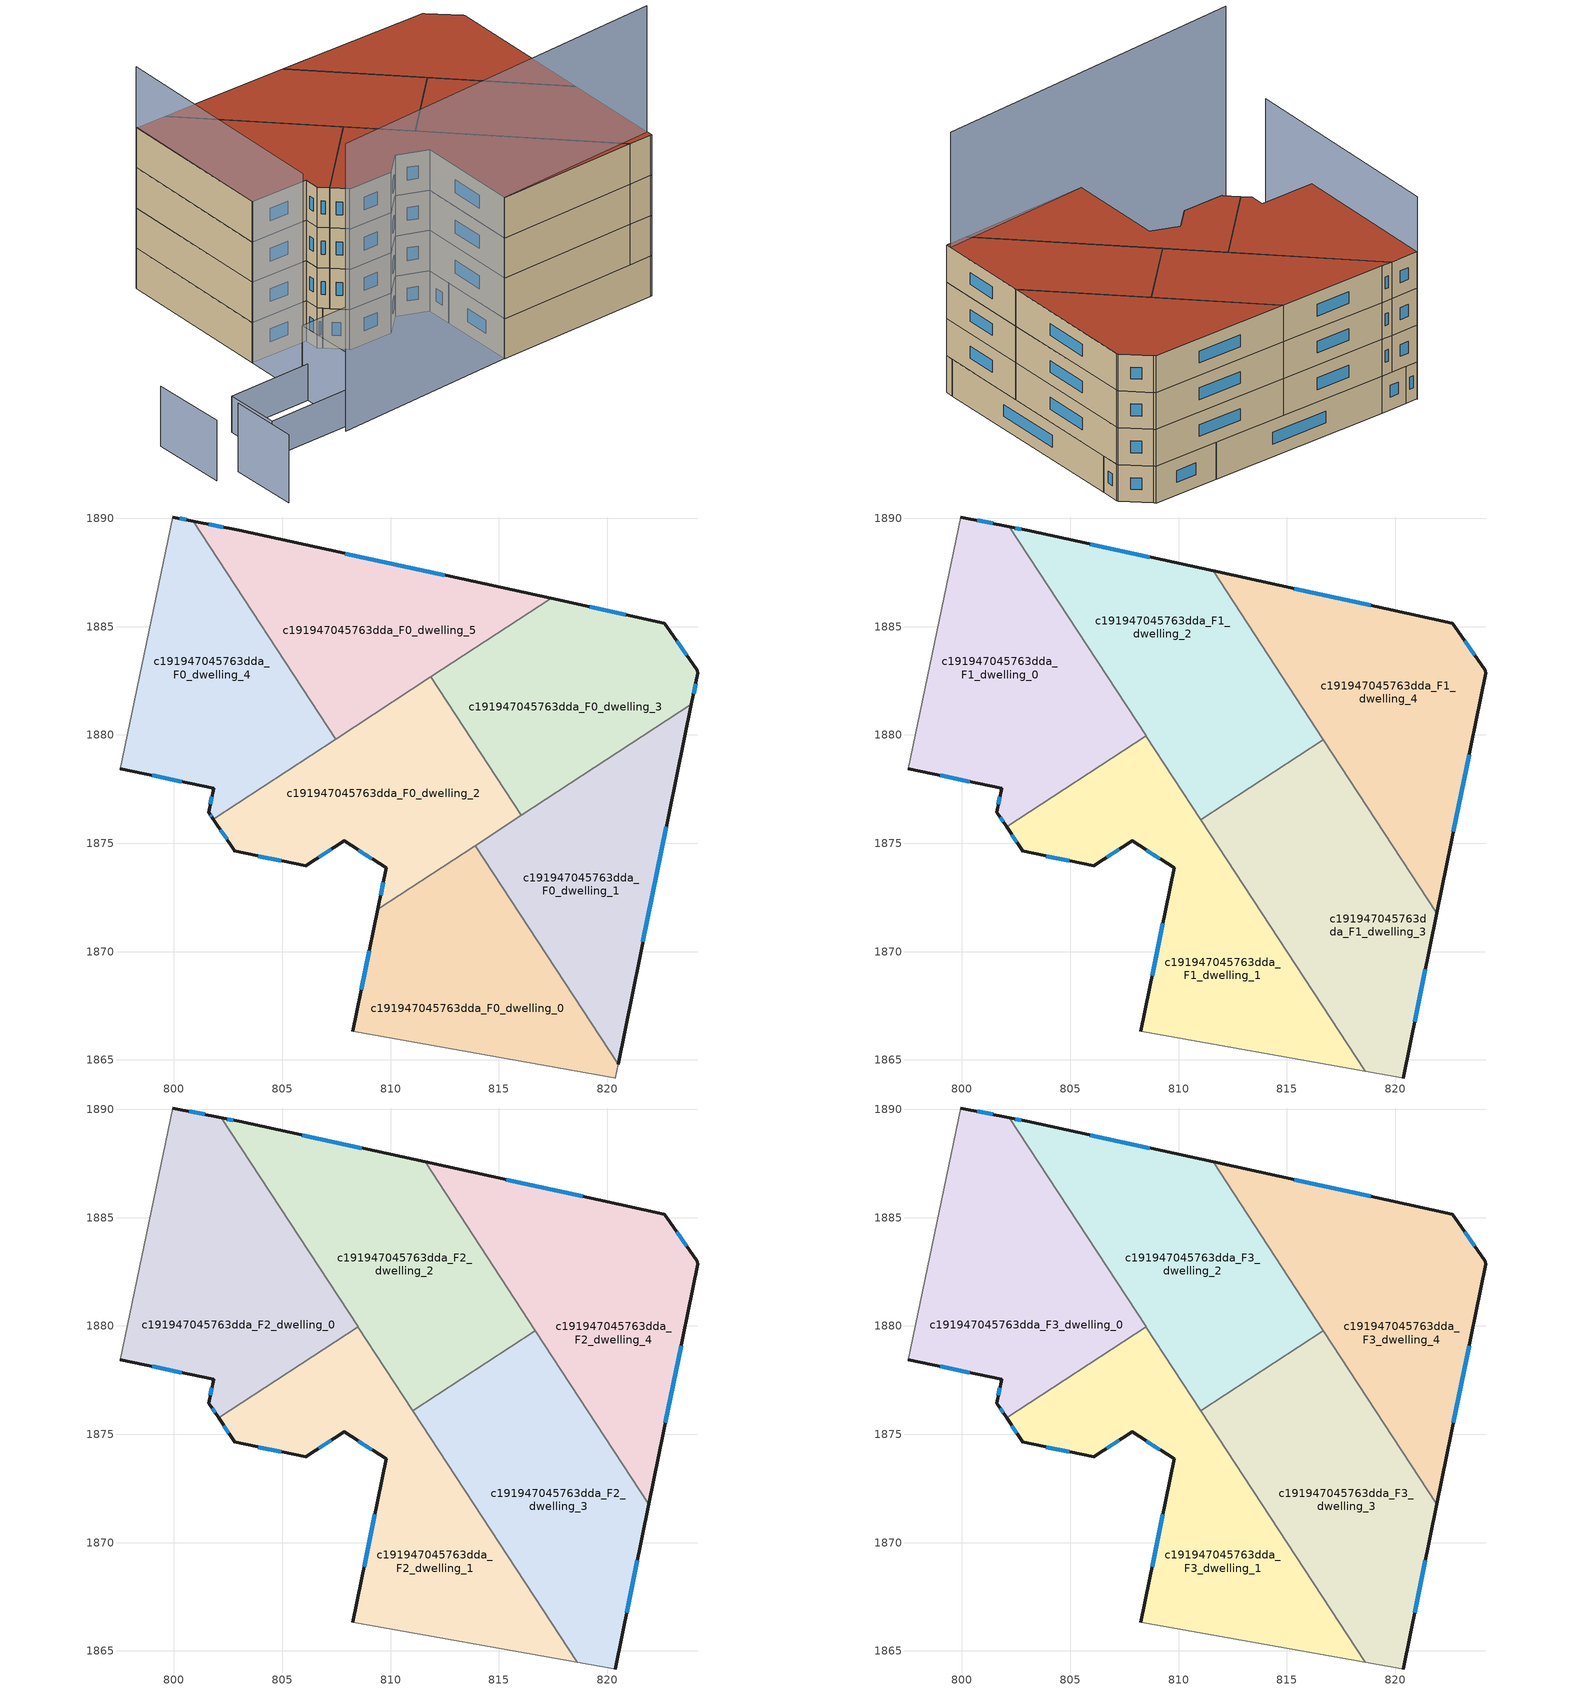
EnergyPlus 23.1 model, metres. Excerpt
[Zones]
c191947045763dda_F0_dwelling_0
 floor ground (EU_floor_Construction): 813.91,1874.89 820.5,1864.81 820.36,1864.17 820.29,1864.17 808.26,1866.33 809.41,1871.95 z0
 wall outside (EU_wall_Construction): 809.41,1871.95 808.26,1866.33 z0:3
 wall to c191947045763dda_F0_dwelling_1 (EU_wall_Construction): 820.5,1864.81 813.91,1874.89 z0:3
 wall adiabatic (EU_wall_Construction): 808.26,1866.33 820.29,1864.17 820.36,1864.17 820.5,1864.81 z0:3
 wall to c191947045763dda_F0_dwelling_2 (EU_wall_Construction): 813.91,1874.89 809.41,1871.95 z0:3
 window (EU_Window_Construction): 809.02,1870.04 808.65,1868.24 z1.02:1.98
c191947045763dda_F0_dwelling_1
 floor ground (EU_floor_Construction): 823.88,1881.41 820.5,1864.81 813.91,1874.89 z0
 wall outside (EU_wall_Construction): 820.5,1864.81 823.88,1881.41 z0:3
 wall to c191947045763dda_F0_dwelling_3 (EU_wall_Construction): 823.88,1881.41 816.04,1876.28 z0:3
 wall to c191947045763dda_F0_dwelling_2 (EU_wall_Construction): 816.04,1876.28 813.91,1874.89 z0:3
 window (EU_Window_Construction): 821.65,1870.46 822.73,1875.76 z1.02:1.98
c191947045763dda_F0_dwelling_2
 floor ground (EU_floor_Construction): 811.86,1882.68 816.04,1876.28 809.41,1871.95 809.8,1873.86 807.86,1875.11 806.08,1873.96 802.76,1874.65 802.79,1874.69 801.82,1876.12 z0
 wall outside (EU_wall_Construction): 801.82,1876.12 802.79,1874.69 802.76,1874.65 806.08,1873.96 807.86,1875.11 809.8,1873.86 809.41,1871.95 z0:3
 wall to c191947045763dda_F0_dwelling_3 (EU_wall_Construction): 816.04,1876.28 811.86,1882.68 z0:3
 wall to c191947045763dda_F0_dwelling_4 (EU_wall_Construction): 807.46,1879.8 801.82,1876.12 z0:3
 wall to c191947045763dda_F0_dwelling_5 (EU_wall_Construction): 811.86,1882.68 807.46,1879.8 z0:3
 window (EU_Window_Construction): 809.66,1873.21 809.54,1872.6 / 808.52,1874.68 809.14,1874.28 / 806.68,1874.35 807.25,1874.72 / 803.89,1874.41 804.95,1874.19 / 802.15,1875.63 802.46,1875.17 z1.02:1.98
c191947045763dda_F0_dwelling_3
 floor ground (EU_floor_Construction): 822.64,1885.16 822.72,1885.04 824.15,1882.98 824.18,1882.85 823.88,1881.41 816.04,1876.28 811.86,1882.68 817.41,1886.3 z0
 wall outside (EU_wall_Construction): 823.88,1881.41 824.18,1882.85 824.15,1882.98 822.72,1885.04 822.64,1885.16 817.41,1886.3 z0:3
 wall to c191947045763dda_F0_dwelling_5 (EU_wall_Construction): 817.41,1886.3 811.86,1882.68 z0:3
 window (EU_Window_Construction): 823.66,1883.68 823.21,1884.34 / 823.98,1881.9 824.08,1882.36 / 820.86,1885.55 819.19,1885.91 z1.02:1.98
c191947045763dda_F0_dwelling_4
 floor ground (EU_floor_Construction): 800.88,1889.87 807.46,1879.8 801.82,1876.12 801.6,1876.43 801.83,1877.53 797.52,1878.45 799.96,1890.06 z0
 wall outside (EU_wall_Construction): 800.88,1889.87 799.96,1890.06 / 797.52,1878.45 801.83,1877.53 801.6,1876.43 801.82,1876.12 z0:3
 wall to c191947045763dda_F0_dwelling_5 (EU_wall_Construction): 807.46,1879.8 800.88,1889.87 z0:3
 wall adiabatic (EU_wall_Construction): 799.96,1890.06 797.52,1878.45 z0:3
 window (EU_Window_Construction): 800.57,1889.94 800.27,1890 / 801.68,1876.32 801.74,1876.22 / 801.76,1877.16 801.68,1876.8 / 798.99,1878.14 800.37,1877.84 z1.02:1.98
c191947045763dda_F0_dwelling_5
 floor ground (EU_floor_Construction): 817.41,1886.3 807.46,1879.8 800.88,1889.87 803.01,1889.44 z0
 wall outside (EU_wall_Construction): 817.41,1886.3 803.01,1889.44 800.88,1889.87 z0:3
 window (EU_Window_Construction): 802.28,1889.59 801.6,1889.73 / 812.51,1887.37 807.91,1888.37 z1.02:1.98
c191947045763dda_F1_dwelling_0
 floor to c191947045763dda_F0_dwelling_4 (EU_floor_Construction): 800.88,1889.87 807.46,1879.8 801.82,1876.12 801.6,1876.43 801.83,1877.53 797.52,1878.45 799.96,1890.06 z3
 floor to c191947045763dda_F0_dwelling_5 (EU_floor_Construction): 802.19,1889.61 808.26,1880.32 807.46,1879.8 800.88,1889.87 z3
 floor to c191947045763dda_F0_dwelling_2 (EU_floor_Construction): 808.26,1880.32 808.5,1879.96 802.06,1875.76 801.82,1876.12 z3
 wall outside (EU_wall_Construction): 797.52,1878.45 801.83,1877.53 801.6,1876.43 802.06,1875.76 / 802.19,1889.61 799.96,1890.06 z3:6
 wall adiabatic (EU_wall_Construction): 799.96,1890.06 797.52,1878.45 z3:6
 wall to c191947045763dda_F1_dwelling_1 (EU_wall_Construction): 802.06,1875.76 808.5,1879.96 z3:6
 wall to c191947045763dda_F1_dwelling_2 (EU_wall_Construction): 808.5,1879.96 802.19,1889.61 z3:6
 window (EU_Window_Construction): 798.99,1878.14 800.37,1877.84 / 801.43,1889.76 800.72,1889.91 / 801.76,1876.2 801.91,1875.99 / 801.76,1877.16 801.68,1876.8 z4.02:4.98
c191947045763dda_F1_dwelling_1
 floor to c191947045763dda_F0_dwelling_0 (EU_floor_Construction): 812.44,1873.93 818.61,1864.48 808.26,1866.33 809.41,1871.95 z3
 floor to c191947045763dda_F0_dwelling_2 (EU_floor_Construction): 808.5,1879.96 812.44,1873.93 809.41,1871.95 809.8,1873.86 807.86,1875.11 806.08,1873.96 802.76,1874.65 802.79,1874.69 802.06,1875.76 z3
 wall outside (EU_wall_Construction): 802.06,1875.76 802.79,1874.69 802.76,1874.65 806.08,1873.96 807.86,1875.11 809.8,1873.86 808.26,1866.33 z3:6
 wall adiabatic (EU_wall_Construction): 808.26,1866.33 818.61,1864.47 z3:6
 wall to c191947045763dda_F1_dwelling_3 (EU_wall_Construction): 818.61,1864.47 811.03,1876.08 z3:6
 wall to c191947045763dda_F1_dwelling_2 (EU_wall_Construction): 811.03,1876.08 808.5,1879.96 z3:6
 window (EU_Window_Construction): 806.68,1874.35 807.25,1874.72 / 803.89,1874.41 804.95,1874.19 / 802.31,1875.39 802.54,1875.05 / 809.27,1871.3 808.78,1868.9 / 808.52,1874.68 809.14,1874.28 z4.02:4.98
c191947045763dda_F1_dwelling_2
 floor to c191947045763dda_F0_dwelling_5 (EU_floor_Construction): 811.59,1887.57 813.91,1884.02 808.26,1880.32 802.19,1889.61 803.01,1889.44 z3
 floor to c191947045763dda_F0_dwelling_3 (EU_floor_Construction): 813.91,1884.02 816.68,1879.78 814.63,1878.44 811.86,1882.68 z3
 floor to c191947045763dda_F0_dwelling_2 (EU_floor_Construction): 811.86,1882.68 814.63,1878.44 811.03,1876.08 808.26,1880.32 z3
 wall outside (EU_wall_Construction): 811.59,1887.57 803.01,1889.44 802.19,1889.61 z3:6
 wall to c191947045763dda_F1_dwelling_3 (EU_wall_Construction): 811.03,1876.08 816.68,1879.78 z3:6
 wall to c191947045763dda_F1_dwelling_4 (EU_wall_Construction): 816.68,1879.78 811.59,1887.57 z3:6
 window (EU_Window_Construction): 808.67,1888.21 805.93,1888.81 / 802.73,1889.5 802.47,1889.55 z4.02:4.98
c191947045763dda_F1_dwelling_3
 floor to c191947045763dda_F0_dwelling_1 (EU_floor_Construction): 818.09,1877.62 821.92,1871.77 820.5,1864.81 813.91,1874.89 z3
 floor to c191947045763dda_F0_dwelling_0 (EU_floor_Construction): 813.91,1874.89 820.5,1864.81 820.36,1864.17 820.29,1864.17 818.61,1864.48 812.44,1873.93 z3
 floor to c191947045763dda_F0_dwelling_2 (EU_floor_Construction): 814.63,1878.44 816.04,1876.28 812.44,1873.93 811.03,1876.08 z3
 floor to c191947045763dda_F0_dwelling_3 (EU_floor_Construction): 816.68,1879.78 818.09,1877.62 816.04,1876.28 814.63,1878.44 z3
 wall outside (EU_wall_Construction): 820.36,1864.17 821.92,1871.77 z3:6
 wall adiabatic (EU_wall_Construction): 818.61,1864.47 820.29,1864.17 820.36,1864.17 z3:6
 wall to c191947045763dda_F1_dwelling_4 (EU_wall_Construction): 821.92,1871.77 816.68,1879.78 z3:6
 window (EU_Window_Construction): 820.89,1866.75 821.39,1869.18 z4.02:4.98
c191947045763dda_F1_dwelling_4
 floor to c191947045763dda_F0_dwelling_3 (EU_floor_Construction): 822.64,1885.16 822.72,1885.04 824.15,1882.98 824.18,1882.85 823.88,1881.41 818.09,1877.62 813.91,1884.02 817.41,1886.3 z3
 floor to c191947045763dda_F0_dwelling_1 (EU_floor_Construction): 823.88,1881.41 821.92,1871.77 818.09,1877.62 z3
 floor to c191947045763dda_F0_dwelling_5 (EU_floor_Construction): 817.41,1886.3 813.91,1884.02 811.59,1887.57 z3
 wall outside (EU_wall_Construction): 821.92,1871.77 824.18,1882.85 824.15,1882.98 822.72,1885.04 822.64,1885.16 811.59,1887.57 z3:6
 window (EU_Window_Construction): 822.69,1875.54 823.41,1879.08 / 818.88,1885.98 815.35,1886.75 / 823.66,1883.68 823.21,1884.34 z4.02:4.98
c191947045763dda_F2_dwelling_0
 floor to c191947045763dda_F1_dwelling_0 (EU_floor_Construction): 802.19,1889.61 808.5,1879.96 802.06,1875.76 801.6,1876.43 801.83,1877.53 797.52,1878.45 799.96,1890.06 z6
 wall outside (EU_wall_Construction): 797.52,1878.45 801.83,1877.53 801.6,1876.43 802.06,1875.76 / 802.19,1889.61 799.96,1890.06 z6:9
 wall adiabatic (EU_wall_Construction): 799.96,1890.06 797.52,1878.45 z6:9
 wall to c191947045763dda_F2_dwelling_1 (EU_wall_Construction): 802.06,1875.76 808.5,1879.96 z6:9
 wall to c191947045763dda_F2_dwelling_2 (EU_wall_Construction): 808.5,1879.96 802.19,1889.61 z6:9
 window (EU_Window_Construction): 798.99,1878.14 800.37,1877.84 / 801.43,1889.76 800.72,1889.91 / 801.76,1876.2 801.91,1875.99 / 801.76,1877.16 801.68,1876.8 z7.02:7.98
c191947045763dda_F2_dwelling_1
 floor to c191947045763dda_F1_dwelling_1 (EU_floor_Construction): 808.5,1879.96 818.61,1864.47 808.26,1866.33 809.8,1873.86 807.86,1875.11 806.08,1873.96 802.76,1874.65 802.79,1874.69 802.06,1875.76 z6
 wall outside (EU_wall_Construction): 802.06,1875.76 802.79,1874.69 802.76,1874.65 806.08,1873.96 807.86,1875.11 809.8,1873.86 808.26,1866.33 z6:9
 wall adiabatic (EU_wall_Construction): 808.26,1866.33 818.61,1864.47 z6:9
 wall to c191947045763dda_F2_dwelling_3 (EU_wall_Construction): 818.61,1864.47 811.03,1876.08 z6:9
 wall to c191947045763dda_F2_dwelling_2 (EU_wall_Construction): 811.03,1876.08 808.5,1879.96 z6:9
 window (EU_Window_Construction): 806.68,1874.35 807.25,1874.72 / 803.89,1874.41 804.95,1874.19 / 802.31,1875.39 802.54,1875.05 / 809.27,1871.3 808.78,1868.9 / 808.52,1874.68 809.14,1874.28 z7.02:7.98
c191947045763dda_F2_dwelling_2
 floor to c191947045763dda_F1_dwelling_2 (EU_floor_Construction): 811.59,1887.57 816.68,1879.78 811.03,1876.08 802.19,1889.61 803.01,1889.44 z6
 wall outside (EU_wall_Construction): 811.59,1887.57 803.01,1889.44 802.19,1889.61 z6:9
 wall to c191947045763dda_F2_dwelling_3 (EU_wall_Construction): 811.03,1876.08 816.68,1879.78 z6:9
 wall to c191947045763dda_F2_dwelling_4 (EU_wall_Construction): 816.68,1879.78 811.59,1887.57 z6:9
 window (EU_Window_Construction): 808.67,1888.21 805.93,1888.81 / 802.73,1889.5 802.47,1889.55 z7.02:7.98
c191947045763dda_F2_dwelling_3
 floor to c191947045763dda_F1_dwelling_3 (EU_floor_Construction): 816.68,1879.78 821.92,1871.77 820.36,1864.17 820.29,1864.17 818.61,1864.47 811.03,1876.08 z6
 wall outside (EU_wall_Construction): 820.36,1864.17 821.92,1871.77 z6:9
 wall adiabatic (EU_wall_Construction): 818.61,1864.47 820.29,1864.17 820.36,1864.17 z6:9
 wall to c191947045763dda_F2_dwelling_4 (EU_wall_Construction): 821.92,1871.77 816.68,1879.78 z6:9
 window (EU_Window_Construction): 820.89,1866.75 821.39,1869.18 z7.02:7.98
c191947045763dda_F2_dwelling_4
 floor to c191947045763dda_F1_dwelling_4 (EU_floor_Construction): 822.64,1885.16 822.72,1885.04 824.15,1882.98 824.18,1882.85 821.92,1871.77 811.59,1887.57 z6
 wall outside (EU_wall_Construction): 821.92,1871.77 824.18,1882.85 824.15,1882.98 822.72,1885.04 822.64,1885.16 811.59,1887.57 z6:9
 window (EU_Window_Construction): 822.69,1875.54 823.41,1879.08 / 818.88,1885.98 815.35,1886.75 / 823.66,1883.68 823.21,1884.34 z7.02:7.98
c191947045763dda_F3_dwelling_0
 floor to c191947045763dda_F2_dwelling_0 (EU_floor_Construction): 802.19,1889.61 808.5,1879.96 802.06,1875.76 801.6,1876.43 801.83,1877.53 797.52,1878.45 799.96,1890.06 z9
 wall outside (EU_wall_Construction): 797.52,1878.45 801.83,1877.53 801.6,1876.43 802.06,1875.76 / 802.19,1889.61 799.96,1890.06 z9:12
 wall adiabatic (EU_wall_Construction): 799.96,1890.06 797.52,1878.45 z9:12
 wall to c191947045763dda_F3_dwelling_1 (EU_wall_Construction): 802.06,1875.76 808.5,1879.96 z9:12
 wall to c191947045763dda_F3_dwelling_2 (EU_wall_Construction): 808.5,1879.96 802.19,1889.61 z9:12
 window (EU_Window_Construction): 798.99,1878.14 800.37,1877.84 / 801.43,1889.76 800.72,1889.91 / 801.76,1876.2 801.91,1875.99 / 801.76,1877.16 801.68,1876.8 z10.02:10.98
 roof outside (EU_roof_Construction): 808.5,1879.96 802.19,1889.61 799.96,1890.06 797.52,1878.45 801.83,1877.53 801.6,1876.43 802.06,1875.76 z12
c191947045763dda_F3_dwelling_1
 floor to c191947045763dda_F2_dwelling_1 (EU_floor_Construction): 808.5,1879.96 818.61,1864.47 808.26,1866.33 809.8,1873.86 807.86,1875.11 806.08,1873.96 802.76,1874.65 802.79,1874.69 802.06,1875.76 z9
 wall outside (EU_wall_Construction): 802.06,1875.76 802.79,1874.69 802.76,1874.65 806.08,1873.96 807.86,1875.11 809.8,1873.86 808.26,1866.33 z9:12
 wall adiabatic (EU_wall_Construction): 808.26,1866.33 818.61,1864.47 z9:12
 wall to c191947045763dda_F3_dwelling_3 (EU_wall_Construction): 818.61,1864.47 811.03,1876.08 z9:12
 wall to c191947045763dda_F3_dwelling_2 (EU_wall_Construction): 811.03,1876.08 808.5,1879.96 z9:12
 window (EU_Window_Construction): 806.68,1874.35 807.25,1874.72 / 803.89,1874.41 804.95,1874.19 / 802.31,1875.39 802.54,1875.05 / 809.27,1871.3 808.78,1868.9 / 808.52,1874.68 809.14,1874.28 z10.02:10.98
 roof outside (EU_roof_Construction): 818.61,1864.47 808.5,1879.96 802.06,1875.76 802.79,1874.69 802.76,1874.65 806.08,1873.96 807.86,1875.11 809.8,1873.86 808.26,1866.33 z12
c191947045763dda_F3_dwelling_2
 floor to c191947045763dda_F2_dwelling_2 (EU_floor_Construction): 811.59,1887.57 816.68,1879.78 811.03,1876.08 802.19,1889.61 803.01,1889.44 z9
 wall outside (EU_wall_Construction): 811.59,1887.57 803.01,1889.44 802.19,1889.61 z9:12
 wall to c191947045763dda_F3_dwelling_3 (EU_wall_Construction): 811.03,1876.08 816.68,1879.78 z9:12
 wall to c191947045763dda_F3_dwelling_4 (EU_wall_Construction): 816.68,1879.78 811.59,1887.57 z9:12
 window (EU_Window_Construction): 808.67,1888.21 805.93,1888.81 / 802.73,1889.5 802.47,1889.55 z10.02:10.98
 roof outside (EU_roof_Construction): 816.68,1879.78 811.59,1887.57 803.01,1889.44 802.19,1889.61 811.03,1876.08 z12
c191947045763dda_F3_dwelling_3
 floor to c191947045763dda_F2_dwelling_3 (EU_floor_Construction): 816.68,1879.78 821.92,1871.77 820.36,1864.17 820.29,1864.17 818.61,1864.47 811.03,1876.08 z9
 wall outside (EU_wall_Construction): 820.36,1864.17 821.92,1871.77 z9:12
 wall adiabatic (EU_wall_Construction): 818.61,1864.47 820.29,1864.17 820.36,1864.17 z9:12
 wall to c191947045763dda_F3_dwelling_4 (EU_wall_Construction): 821.92,1871.77 816.68,1879.78 z9:12
 window (EU_Window_Construction): 820.89,1866.75 821.39,1869.18 z10.02:10.98
 roof outside (EU_roof_Construction): 820.36,1864.17 821.92,1871.77 816.68,1879.78 811.03,1876.08 818.61,1864.47 820.29,1864.17 z12
c191947045763dda_F3_dwelling_4
 floor to c191947045763dda_F2_dwelling_4 (EU_floor_Construction): 822.64,1885.16 822.72,1885.04 824.15,1882.98 824.18,1882.85 821.92,1871.77 811.59,1887.57 z9
 wall outside (EU_wall_Construction): 821.92,1871.77 824.18,1882.85 824.15,1882.98 822.72,1885.04 822.64,1885.16 811.59,1887.57 z9:12
 window (EU_Window_Construction): 822.69,1875.54 823.41,1879.08 / 818.88,1885.98 815.35,1886.75 / 823.66,1883.68 823.21,1884.34 z10.02:10.98
 roof outside (EU_roof_Construction): 821.92,1871.77 824.18,1882.85 824.15,1882.98 822.72,1885.04 822.64,1885.16 811.59,1887.57 z12
shading: 794.78,1868.34 820.41,1864.59 z0:21.4; 786.45,1870.39 785.52,1865.39 z0:5.1; 804.3,1867.06 795.47,1868.71 / 795.47,1868.71 796.32,1873.26 / 796.32,1873.26 805.15,1871.61 / 805.15,1871.61 804.3,1867.06 z0:5.3; 790,1873.86 796.31,1872.69 / 796.31,1872.69 795.56,1868.69 / 795.56,1868.69 789.25,1869.86 / 789.25,1869.86 790,1873.86 z0:2.7; 785.74,1876.22 784.71,1870.71 z0:4.5; 799.97,1890.12 796.45,1873.35 z0:16.5
[Building]
EU S2 Campaign: North Axis=0; Terrain=City; Solar Distribution=FullExterior
[Site:Location]
Vienna: Latitude=48; Longitude=16.5; Time Zone=1; Elevation=183
[SizingPeriod:WeatherFileDays]
AnnualSizingPeriod: Begin Month=1; Begin Day of Month=1; End Month=12; End Day of Month=31; Day of Week for Start Day=Monday; Use Weather File Daylight Saving Period=No; Use Weather File Rain and Snow Indicators=No
[MATERIAL]
EU_InternalMass_Material: Roughness=MediumRough; Thickness=0.1; Conductivity=1; Density=1800; Specific Heat=900; Thermal Absorptance=0.9; Solar Absorptance=0.7; Visible Absorptance=0.7
[MATERIAL:NOMASS] Roughness=MediumRough; Thermal Absorptance=0.9; Solar Absorptance=0.7; Visible Absorptance=0.7
Name | Thermal Resistance
EU_wall_NoMass | 0.942466
EU_roof_NoMass | 0.551687
EU_floor_NoMass | 0.66527
[WINDOWMATERIAL:SIMPLEGLAZINGSYSTEM]
EU_Window_SimpleGlazing: UFactor=2.03367; Solar Heat Gain Coefficient=0.65; Visible Transmittance=0.65
[CONSTRUCTION]
EU_wall_Construction: EU_wall_NoMass
EU_roof_Construction: EU_roof_NoMass
EU_floor_Construction: EU_floor_NoMass
EU_Window_Construction: EU_Window_SimpleGlazing
EU_InternalMass_Construction: EU_InternalMass_Material
[ZONE] Type=1; Multiplier=1; Ceiling Height=autocalculate; Floor Area=autocalculate; Part of Total Floor Area=Yes
Name | Volume
c191947045763dda_F0_dwelling_0 | 215.094
c191947045763dda_F1_dwelling_0; c191947045763dda_F2_dwelling_0; c191947045763dda_F3_dwelling_0 | 258.147
c191947045763dda_F0_dwelling_1 | 215.115
c191947045763dda_F1_dwelling_1; c191947045763dda_F2_dwelling_1; c191947045763dda_F3_dwelling_1 | 258.146
c191947045763dda_F0_dwelling_2 | 215.123
c191947045763dda_F1_dwelling_2; c191947045763dda_F2_dwelling_2; c191947045763dda_F3_dwelling_2 | 258.123
c191947045763dda_F0_dwelling_3 | 215.124
c191947045763dda_F1_dwelling_3; c191947045763dda_F2_dwelling_3; c191947045763dda_F3_dwelling_3 | 258.145
c191947045763dda_F0_dwelling_4 | 215.104
c191947045763dda_F1_dwelling_4; c191947045763dda_F2_dwelling_4; c191947045763dda_F3_dwelling_4 | 258.138
c191947045763dda_F0_dwelling_5 | 215.107
[INTERNALMASS] Construction=EU_InternalMass_Construction
Name | Zone or ZoneList | Surface Area
c191947045763dda_F0_dwelling_0_EU_InternalMass | c191947045763dda_F0_dwelling_0 | 71.6981
c191947045763dda_F0_dwelling_1_EU_InternalMass | c191947045763dda_F0_dwelling_1 | 71.7045
c191947045763dda_F0_dwelling_2_EU_InternalMass | c191947045763dda_F0_dwelling_2 | 71.7074
c191947045763dda_F0_dwelling_3_EU_InternalMass | c191947045763dda_F0_dwelling_3 | 71.7081
c191947045763dda_F0_dwelling_4_EU_InternalMass | c191947045763dda_F0_dwelling_4 | 71.7011
c191947045763dda_F0_dwelling_5_EU_InternalMass | c191947045763dda_F0_dwelling_5 | 71.7021
c191947045763dda_F1_dwelling_0_EU_InternalMass | c191947045763dda_F1_dwelling_0 | 86.046
c191947045763dda_F1_dwelling_1_EU_InternalMass | c191947045763dda_F1_dwelling_1 | 86.047
c191947045763dda_F1_dwelling_2_EU_InternalMass | c191947045763dda_F1_dwelling_2 | 86.0419
c191947045763dda_F1_dwelling_3_EU_InternalMass | c191947045763dda_F1_dwelling_3 | 86.0464
c191947045763dda_F1_dwelling_4_EU_InternalMass | c191947045763dda_F1_dwelling_4 | 86.0463
c191947045763dda_F2_dwelling_0_EU_InternalMass | c191947045763dda_F2_dwelling_0 | 86.046
c191947045763dda_F2_dwelling_1_EU_InternalMass | c191947045763dda_F2_dwelling_1 | 86.047
c191947045763dda_F2_dwelling_2_EU_InternalMass | c191947045763dda_F2_dwelling_2 | 86.0419
c191947045763dda_F2_dwelling_3_EU_InternalMass | c191947045763dda_F2_dwelling_3 | 86.0464
c191947045763dda_F2_dwelling_4_EU_InternalMass | c191947045763dda_F2_dwelling_4 | 86.0463
c191947045763dda_F3_dwelling_0_EU_InternalMass | c191947045763dda_F3_dwelling_0 | 86.046
c191947045763dda_F3_dwelling_1_EU_InternalMass | c191947045763dda_F3_dwelling_1 | 86.047
c191947045763dda_F3_dwelling_2_EU_InternalMass | c191947045763dda_F3_dwelling_2 | 86.0419
c191947045763dda_F3_dwelling_3_EU_InternalMass | c191947045763dda_F3_dwelling_3 | 86.0464
c191947045763dda_F3_dwelling_4_EU_InternalMass | c191947045763dda_F3_dwelling_4 | 86.0463
[OTHEREQUIPMENT] Fuel Type=Electricity; Design Level Calculation Method=Watts/Area; Power per Zone Floor Area=1; Fraction Latent=0; Fraction Radiant=0; Fraction Lost=0; Carbon Dioxide Generation Rate=0; EndUse Subcategory=EU_Step8_InternalGains
Name | Zone or ZoneList or Space or SpaceList | Schedule
EU_Step8_InternalGain_c191947045763dda_F0_dwelling_0_f000 | c191947045763dda_F0_dwelling_0 | EU_Step8_GainSchedule_c191947045763dda_F0_dwelling_0_f000
EU_Step8_InternalGain_c191947045763dda_F0_dwelling_1_f000 | c191947045763dda_F0_dwelling_1 | EU_Step8_GainSchedule_c191947045763dda_F0_dwelling_1_f000
EU_Step8_InternalGain_c191947045763dda_F0_dwelling_2_f000 | c191947045763dda_F0_dwelling_2 | EU_Step8_GainSchedule_c191947045763dda_F0_dwelling_2_f000
EU_Step8_InternalGain_c191947045763dda_F0_dwelling_3_f000 | c191947045763dda_F0_dwelling_3 | EU_Step8_GainSchedule_c191947045763dda_F0_dwelling_3_f000
EU_Step8_InternalGain_c191947045763dda_F0_dwelling_4_f000 | c191947045763dda_F0_dwelling_4 | EU_Step8_GainSchedule_c191947045763dda_F0_dwelling_4_f000
EU_Step8_InternalGain_c191947045763dda_F0_dwelling_5_f000 | c191947045763dda_F0_dwelling_5 | EU_Step8_GainSchedule_c191947045763dda_F0_dwelling_5_f000
EU_Step8_InternalGain_c191947045763dda_F1_dwelling_0_f000 | c191947045763dda_F1_dwelling_0 | EU_Step8_GainSchedule_c191947045763dda_F1_dwelling_0_f000
EU_Step8_InternalGain_c191947045763dda_F1_dwelling_1_f000 | c191947045763dda_F1_dwelling_1 | EU_Step8_GainSchedule_c191947045763dda_F1_dwelling_1_f000
EU_Step8_InternalGain_c191947045763dda_F1_dwelling_2_f000 | c191947045763dda_F1_dwelling_2 | EU_Step8_GainSchedule_c191947045763dda_F1_dwelling_2_f000
EU_Step8_InternalGain_c191947045763dda_F1_dwelling_3_f000 | c191947045763dda_F1_dwelling_3 | EU_Step8_GainSchedule_c191947045763dda_F1_dwelling_3_f000
EU_Step8_InternalGain_c191947045763dda_F1_dwelling_4_f000 | c191947045763dda_F1_dwelling_4 | EU_Step8_GainSchedule_c191947045763dda_F1_dwelling_4_f000
EU_Step8_InternalGain_c191947045763dda_F2_dwelling_0_f000 | c191947045763dda_F2_dwelling_0 | EU_Step8_GainSchedule_c191947045763dda_F2_dwelling_0_f000
EU_Step8_InternalGain_c191947045763dda_F2_dwelling_1_f000 | c191947045763dda_F2_dwelling_1 | EU_Step8_GainSchedule_c191947045763dda_F2_dwelling_1_f000
EU_Step8_InternalGain_c191947045763dda_F2_dwelling_2_f000 | c191947045763dda_F2_dwelling_2 | EU_Step8_GainSchedule_c191947045763dda_F2_dwelling_2_f000
EU_Step8_InternalGain_c191947045763dda_F2_dwelling_3_f000 | c191947045763dda_F2_dwelling_3 | EU_Step8_GainSchedule_c191947045763dda_F2_dwelling_3_f000
EU_Step8_InternalGain_c191947045763dda_F2_dwelling_4_f000 | c191947045763dda_F2_dwelling_4 | EU_Step8_GainSchedule_c191947045763dda_F2_dwelling_4_f000
EU_Step8_InternalGain_c191947045763dda_F3_dwelling_0_f000 | c191947045763dda_F3_dwelling_0 | EU_Step8_GainSchedule_c191947045763dda_F3_dwelling_0_f000
EU_Step8_InternalGain_c191947045763dda_F3_dwelling_1_f000 | c191947045763dda_F3_dwelling_1 | EU_Step8_GainSchedule_c191947045763dda_F3_dwelling_1_f000
EU_Step8_InternalGain_c191947045763dda_F3_dwelling_2_f000 | c191947045763dda_F3_dwelling_2 | EU_Step8_GainSchedule_c191947045763dda_F3_dwelling_2_f000
EU_Step8_InternalGain_c191947045763dda_F3_dwelling_3_f000 | c191947045763dda_F3_dwelling_3 | EU_Step8_GainSchedule_c191947045763dda_F3_dwelling_3_f000
EU_Step8_InternalGain_c191947045763dda_F3_dwelling_4_f000 | c191947045763dda_F3_dwelling_4 | EU_Step8_GainSchedule_c191947045763dda_F3_dwelling_4_f000
[ZONEVENTILATION:DESIGNFLOWRATE] Schedule=EU_AlwaysOn; Design Flow Rate Calculation Method=AirChanges/Hour; Air Changes per Hour=0.530523; Ventilation Type=Natural; Fan Pressure Rise=0; Fan Total Efficiency=1; Constant Term Coefficient=1; Temperature Term Coefficient=0; Velocity Term Coefficient=0; Velocity Squared Term Coefficient=0; Minimum Indoor Temperature=-100; Maximum Indoor Temperature=100; Delta Temperature=-100; Minimum Outdoor Temperature=-100; Maximum Outdoor Temperature=100; Maximum Wind Speed=40
Name | Zone or ZoneList or Space or SpaceList
EU_ConstantAir_c191947045763dda_F0_dwelling_0 | c191947045763dda_F0_dwelling_0
EU_ConstantAir_c191947045763dda_F0_dwelling_1 | c191947045763dda_F0_dwelling_1
EU_ConstantAir_c191947045763dda_F0_dwelling_2 | c191947045763dda_F0_dwelling_2
EU_ConstantAir_c191947045763dda_F0_dwelling_3 | c191947045763dda_F0_dwelling_3
EU_ConstantAir_c191947045763dda_F0_dwelling_4 | c191947045763dda_F0_dwelling_4
EU_ConstantAir_c191947045763dda_F0_dwelling_5 | c191947045763dda_F0_dwelling_5
EU_ConstantAir_c191947045763dda_F1_dwelling_0 | c191947045763dda_F1_dwelling_0
EU_ConstantAir_c191947045763dda_F1_dwelling_1 | c191947045763dda_F1_dwelling_1
EU_ConstantAir_c191947045763dda_F1_dwelling_2 | c191947045763dda_F1_dwelling_2
EU_ConstantAir_c191947045763dda_F1_dwelling_3 | c191947045763dda_F1_dwelling_3
EU_ConstantAir_c191947045763dda_F1_dwelling_4 | c191947045763dda_F1_dwelling_4
EU_ConstantAir_c191947045763dda_F2_dwelling_0 | c191947045763dda_F2_dwelling_0
EU_ConstantAir_c191947045763dda_F2_dwelling_1 | c191947045763dda_F2_dwelling_1
EU_ConstantAir_c191947045763dda_F2_dwelling_2 | c191947045763dda_F2_dwelling_2
EU_ConstantAir_c191947045763dda_F2_dwelling_3 | c191947045763dda_F2_dwelling_3
EU_ConstantAir_c191947045763dda_F2_dwelling_4 | c191947045763dda_F2_dwelling_4
EU_ConstantAir_c191947045763dda_F3_dwelling_0 | c191947045763dda_F3_dwelling_0
EU_ConstantAir_c191947045763dda_F3_dwelling_1 | c191947045763dda_F3_dwelling_1
EU_ConstantAir_c191947045763dda_F3_dwelling_2 | c191947045763dda_F3_dwelling_2
EU_ConstantAir_c191947045763dda_F3_dwelling_3 | c191947045763dda_F3_dwelling_3
EU_ConstantAir_c191947045763dda_F3_dwelling_4 | c191947045763dda_F3_dwelling_4
[HVACTEMPLATE:THERMOSTAT] Constant Heating Setpoint=20; Constant Cooling Setpoint=50
EU_HeatOnly_c191947045763dda_F0_dwelling_0; EU_HeatOnly_c191947045763dda_F0_dwelling_1; EU_HeatOnly_c191947045763dda_F0_dwelling_2; EU_HeatOnly_c191947045763dda_F0_dwelling_3; EU_HeatOnly_c191947045763dda_F0_dwelling_4; EU_HeatOnly_c191947045763dda_F0_dwelling_5; EU_HeatOnly_c191947045763dda_F1_dwelling_0; EU_HeatOnly_c191947045763dda_F1_dwelling_1; EU_HeatOnly_c191947045763dda_F1_dwelling_2; EU_HeatOnly_c191947045763dda_F1_dwelling_3; EU_HeatOnly_c191947045763dda_F1_dwelling_4; EU_HeatOnly_c191947045763dda_F2_dwelling_0; EU_HeatOnly_c191947045763dda_F2_dwelling_1; EU_HeatOnly_c191947045763dda_F2_dwelling_2; EU_HeatOnly_c191947045763dda_F2_dwelling_3; EU_HeatOnly_c191947045763dda_F2_dwelling_4; EU_HeatOnly_c191947045763dda_F3_dwelling_0; EU_HeatOnly_c191947045763dda_F3_dwelling_1; EU_HeatOnly_c191947045763dda_F3_dwelling_2; EU_HeatOnly_c191947045763dda_F3_dwelling_3; EU_HeatOnly_c191947045763dda_F3_dwelling_4
[HVACTEMPLATE:ZONE:IDEALLOADSAIRSYSTEM] System Availability Schedule=EU_AlwaysOn; Maximum Heating Supply Air Temperature=50; Minimum Cooling Supply Air Temperature=13; Maximum Heating Supply Air Humidity Ratio=0.0156; Minimum Cooling Supply Air Humidity Ratio=0.0077; Heating Limit=NoLimit; Cooling Limit=NoLimit; Heating Availability Schedule=EU_AlwaysOn; Cooling Availability Schedule=EU_CoolingOff; Dehumidification Control Type=ConstantSensibleHeatRatio; Cooling Sensible Heat Ratio=0.7; Dehumidification Setpoint=60; Humidification Control Type=None; Humidification Setpoint=30; Outdoor Air Method=None; Outdoor Air Flow Rate per Person=0.00944; Outdoor Air Flow Rate per Zone Floor Area=0; Outdoor Air Flow Rate per Zone=0; Demand Controlled Ventilation Type=None; Outdoor Air Economizer Type=NoEconomizer; Heat Recovery Type=None; Sensible Heat Recovery Effectiveness=0.7; Latent Heat Recovery Effectiveness=0.65
Name | Template Thermostat
c191947045763dda_F0_dwelling_0 | EU_HeatOnly_c191947045763dda_F0_dwelling_0
c191947045763dda_F0_dwelling_1 | EU_HeatOnly_c191947045763dda_F0_dwelling_1
c191947045763dda_F0_dwelling_2 | EU_HeatOnly_c191947045763dda_F0_dwelling_2
c191947045763dda_F0_dwelling_3 | EU_HeatOnly_c191947045763dda_F0_dwelling_3
c191947045763dda_F0_dwelling_4 | EU_HeatOnly_c191947045763dda_F0_dwelling_4
c191947045763dda_F0_dwelling_5 | EU_HeatOnly_c191947045763dda_F0_dwelling_5
c191947045763dda_F1_dwelling_0 | EU_HeatOnly_c191947045763dda_F1_dwelling_0
c191947045763dda_F1_dwelling_1 | EU_HeatOnly_c191947045763dda_F1_dwelling_1
c191947045763dda_F1_dwelling_2 | EU_HeatOnly_c191947045763dda_F1_dwelling_2
c191947045763dda_F1_dwelling_3 | EU_HeatOnly_c191947045763dda_F1_dwelling_3
c191947045763dda_F1_dwelling_4 | EU_HeatOnly_c191947045763dda_F1_dwelling_4
c191947045763dda_F2_dwelling_0 | EU_HeatOnly_c191947045763dda_F2_dwelling_0
c191947045763dda_F2_dwelling_1 | EU_HeatOnly_c191947045763dda_F2_dwelling_1
c191947045763dda_F2_dwelling_2 | EU_HeatOnly_c191947045763dda_F2_dwelling_2
c191947045763dda_F2_dwelling_3 | EU_HeatOnly_c191947045763dda_F2_dwelling_3
c191947045763dda_F2_dwelling_4 | EU_HeatOnly_c191947045763dda_F2_dwelling_4
c191947045763dda_F3_dwelling_0 | EU_HeatOnly_c191947045763dda_F3_dwelling_0
c191947045763dda_F3_dwelling_1 | EU_HeatOnly_c191947045763dda_F3_dwelling_1
c191947045763dda_F3_dwelling_2 | EU_HeatOnly_c191947045763dda_F3_dwelling_2
c191947045763dda_F3_dwelling_3 | EU_HeatOnly_c191947045763dda_F3_dwelling_3
c191947045763dda_F3_dwelling_4 | EU_HeatOnly_c191947045763dda_F3_dwelling_4
[SIZING:ZONE] Zone Cooling Design Supply Air Temperature Input Method=SupplyAirTemperature; Zone Cooling Design Supply Air Temperature=13; Zone Heating Design Supply Air Temperature Input Method=SupplyAirTemperature; Zone Heating Design Supply Air Temperature=50; Zone Cooling Design Supply Air Humidity Ratio=0.008; Zone Heating Design Supply Air Humidity Ratio=0.008; Cooling Design Air Flow Method=DesignDay; Cooling Design Air Flow Rate=0; Cooling Minimum Air Flow per Zone Floor Area=0.000762; Cooling Minimum Air Flow=0; Cooling Minimum Air Flow Fraction=0.2; Heating Design Air Flow Method=DesignDay; Heating Design Air Flow Rate=0; Heating Maximum Air Flow per Zone Floor Area=0.002032; Heating Maximum Air Flow=0.141576; Heating Maximum Air Flow Fraction=0.3; Account for Dedicated Outdoor Air System=No; Dedicated Outdoor Air System Control Strategy=NeutralSupplyAir; Dedicated Outdoor Air Low Setpoint Temperature for Design=autosize; Dedicated Outdoor Air High Setpoint Temperature for Design=autosize; Zone Load Sizing Method=Sensible Load Only No Latent Load; Zone Latent Cooling Design Supply Air Humidity Ratio Input Method=HumidityRatioDifference; Zone Cooling Design Supply Air Humidity Ratio Difference=0.005; Zone Latent Heating Design Supply Air Humidity Ratio Input Method=HumidityRatioDifference; Zone Humidification Design Supply Air Humidity Ratio Difference=0.005
c191947045763dda_F0_dwelling_0; c191947045763dda_F0_dwelling_1; c191947045763dda_F0_dwelling_2; c191947045763dda_F0_dwelling_3; c191947045763dda_F0_dwelling_4; c191947045763dda_F0_dwelling_5; c191947045763dda_F1_dwelling_0; c191947045763dda_F1_dwelling_1; c191947045763dda_F1_dwelling_2; c191947045763dda_F1_dwelling_3; c191947045763dda_F1_dwelling_4; c191947045763dda_F2_dwelling_0; c191947045763dda_F2_dwelling_1; c191947045763dda_F2_dwelling_2; c191947045763dda_F2_dwelling_3; c191947045763dda_F2_dwelling_4; c191947045763dda_F3_dwelling_0; c191947045763dda_F3_dwelling_1; c191947045763dda_F3_dwelling_2; c191947045763dda_F3_dwelling_3; c191947045763dda_F3_dwelling_4
[SCHEDULE:CONSTANT]
Name | Hourly Value
EU_AlwaysOn | 1
EU_CoolingOff | 0
[SCHEDULE:FILE] Column Number=1; Rows to Skip at Top=0; Number of Hours of Data=8760; Column Separator=Comma; Interpolate to Timestep=No; Minutes per Item=60; Adjust Schedule for Daylight Savings=Yes
Name | File
EU_Step8_GainSchedule_c191947045763dda_F0_dwelling_0_f000 | ../../schedules/c191947045763dda/c191947045763dda_F0_dwelling_0_f000_gain.csv
EU_Step8_GainSchedule_c191947045763dda_F0_dwelling_1_f000 | ../../schedules/c191947045763dda/c191947045763dda_F0_dwelling_1_f000_gain.csv
EU_Step8_GainSchedule_c191947045763dda_F0_dwelling_2_f000 | ../../schedules/c191947045763dda/c191947045763dda_F0_dwelling_2_f000_gain.csv
EU_Step8_GainSchedule_c191947045763dda_F0_dwelling_3_f000 | ../../schedules/c191947045763dda/c191947045763dda_F0_dwelling_3_f000_gain.csv
EU_Step8_GainSchedule_c191947045763dda_F0_dwelling_4_f000 | ../../schedules/c191947045763dda/c191947045763dda_F0_dwelling_4_f000_gain.csv
EU_Step8_GainSchedule_c191947045763dda_F0_dwelling_5_f000 | ../../schedules/c191947045763dda/c191947045763dda_F0_dwelling_5_f000_gain.csv
EU_Step8_GainSchedule_c191947045763dda_F1_dwelling_0_f000 | ../../schedules/c191947045763dda/c191947045763dda_F1_dwelling_0_f000_gain.csv
EU_Step8_GainSchedule_c191947045763dda_F1_dwelling_1_f000 | ../../schedules/c191947045763dda/c191947045763dda_F1_dwelling_1_f000_gain.csv
EU_Step8_GainSchedule_c191947045763dda_F1_dwelling_2_f000 | ../../schedules/c191947045763dda/c191947045763dda_F1_dwelling_2_f000_gain.csv
EU_Step8_GainSchedule_c191947045763dda_F1_dwelling_3_f000 | ../../schedules/c191947045763dda/c191947045763dda_F1_dwelling_3_f000_gain.csv
EU_Step8_GainSchedule_c191947045763dda_F1_dwelling_4_f000 | ../../schedules/c191947045763dda/c191947045763dda_F1_dwelling_4_f000_gain.csv
EU_Step8_GainSchedule_c191947045763dda_F2_dwelling_0_f000 | ../../schedules/c191947045763dda/c191947045763dda_F2_dwelling_0_f000_gain.csv
EU_Step8_GainSchedule_c191947045763dda_F2_dwelling_1_f000 | ../../schedules/c191947045763dda/c191947045763dda_F2_dwelling_1_f000_gain.csv
EU_Step8_GainSchedule_c191947045763dda_F2_dwelling_2_f000 | ../../schedules/c191947045763dda/c191947045763dda_F2_dwelling_2_f000_gain.csv
EU_Step8_GainSchedule_c191947045763dda_F2_dwelling_3_f000 | ../../schedules/c191947045763dda/c191947045763dda_F2_dwelling_3_f000_gain.csv
EU_Step8_GainSchedule_c191947045763dda_F2_dwelling_4_f000 | ../../schedules/c191947045763dda/c191947045763dda_F2_dwelling_4_f000_gain.csv
EU_Step8_GainSchedule_c191947045763dda_F3_dwelling_0_f000 | ../../schedules/c191947045763dda/c191947045763dda_F3_dwelling_0_f000_gain.csv
EU_Step8_GainSchedule_c191947045763dda_F3_dwelling_1_f000 | ../../schedules/c191947045763dda/c191947045763dda_F3_dwelling_1_f000_gain.csv
EU_Step8_GainSchedule_c191947045763dda_F3_dwelling_2_f000 | ../../schedules/c191947045763dda/c191947045763dda_F3_dwelling_2_f000_gain.csv
EU_Step8_GainSchedule_c191947045763dda_F3_dwelling_3_f000 | ../../schedules/c191947045763dda/c191947045763dda_F3_dwelling_3_f000_gain.csv
EU_Step8_GainSchedule_c191947045763dda_F3_dwelling_4_f000 | ../../schedules/c191947045763dda/c191947045763dda_F3_dwelling_4_f000_gain.csv
